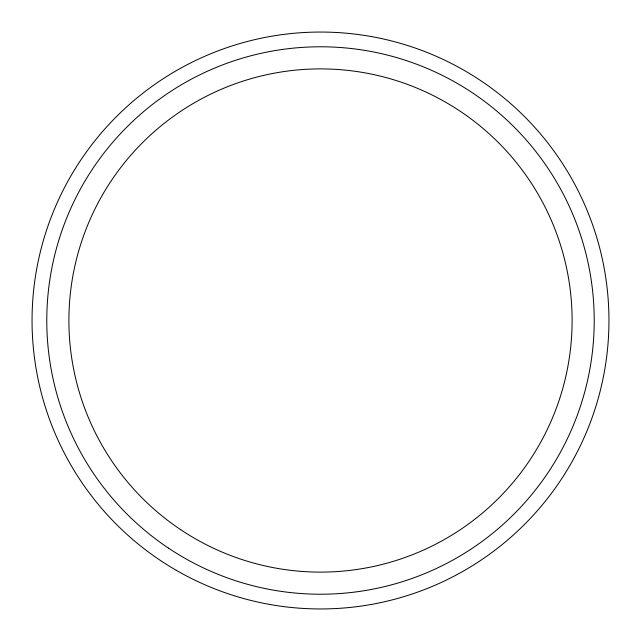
<?xml version="1.0" encoding="UTF-8"?>
<svg xmlns="http://www.w3.org/2000/svg" width="641" height="641" viewBox="0 0 641 641"><rect width="100%" height="100%" fill="white"/><g stroke="black" fill="none" stroke-linecap="round" stroke-linejoin="round"><path stroke-width="0.96" d="M176.275 570.306A288.45 288.45 0 0 0 608.95 320.5A288.45 288.45 0 0 0 176.275 70.694A288.45 288.45 0 0 0 176.275 570.306M180.714 529.706A251.609 251.609 0 0 0 571.572 336.958A251.609 251.609 0 0 0 209.214 94.844A251.609 251.609 0 0 0 180.714 529.706M168.431 548.087A273.715 273.715 0 0 0 593.63 338.4A273.715 273.715 0 0 0 199.439 75.013A273.715 273.715 0 0 0 168.431 548.087"/></g></svg>
